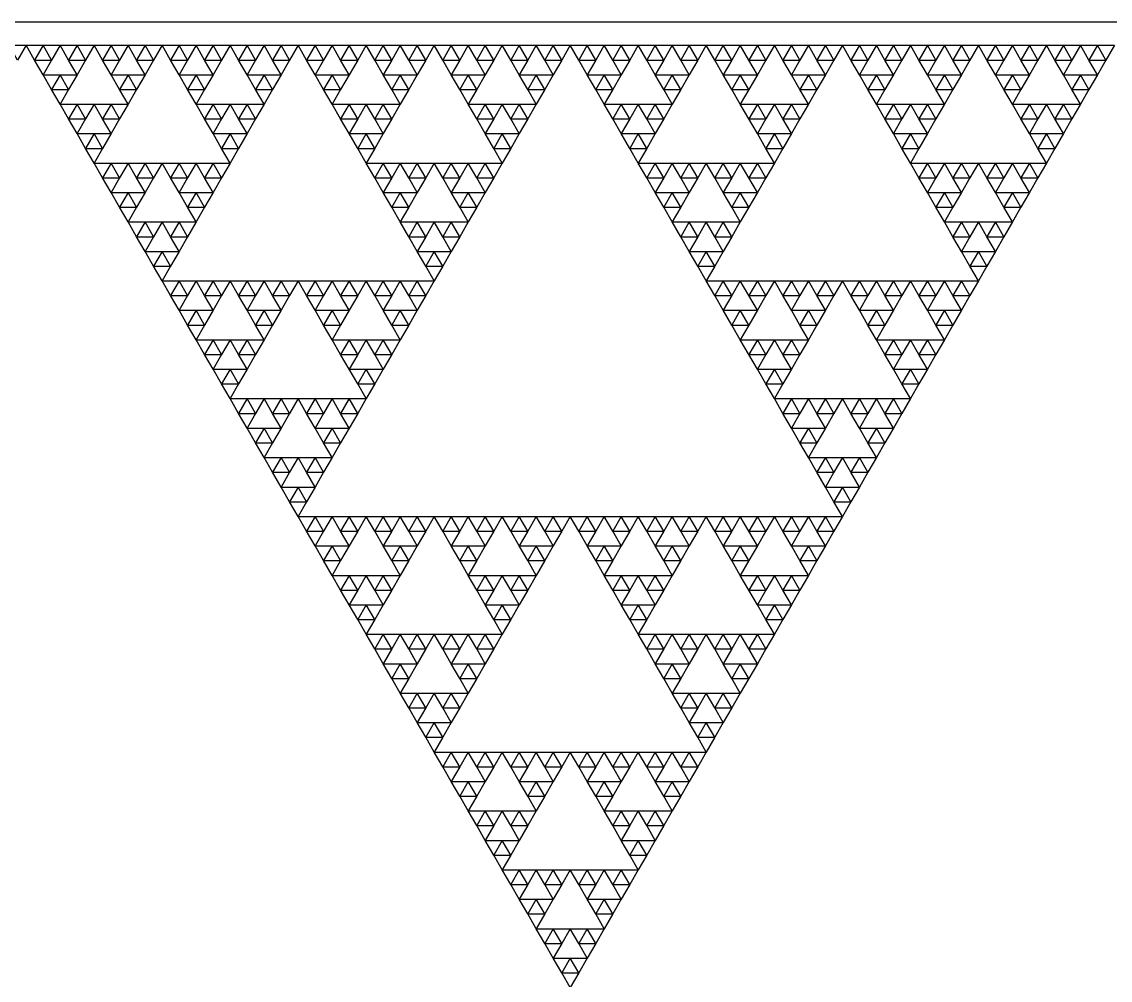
# Model space of a CAD drawing. Extents: x 0 to 1120, y 627 to 1597.
# Drawn here: x 282.1 to 420.8, y 1474.8 to 1597 of the extents above; entities that cross this region are included whole.
import ezdxf

# ---------------------------------------------------------------- set-up
doc = ezdxf.new("R2010")
doc.units = 0
doc.layers.get('0').update_dxf_attribs({"linetype": 'CONTINUOUS'})

msp = doc.modelspace()

# ---------------------------------------------------------------- linework, layer by layer
at = {"color": 1}
msp.add_lwpolyline([(0, 1597), (1120, 1597), (560, 627.052)], close=True, dxfattribs=at)
at = {"color": 3}
for points in [[(280.431, 1594), (282.598, 1594), (281.514, 1592.123)], [(282.598, 1594), (284.765, 1594), (283.682, 1592.123)], [(284.765, 1594), (286.932, 1594), (285.849, 1592.123)], [(286.932, 1594), (289.1, 1594), (288.016, 1592.123)], [(289.1, 1594), (291.267, 1594), (290.183, 1592.123)], [(291.267, 1594), (293.434, 1594), (292.35, 1592.123)], [(293.434, 1594), (295.601, 1594), (294.518, 1592.123)], [(295.601, 1594), (297.768, 1594), (296.685, 1592.123)], [(297.768, 1594), (299.936, 1594), (298.852, 1592.123)], [(299.936, 1594), (302.103, 1594), (301.019, 1592.123)], [(302.103, 1594), (304.27, 1594), (303.187, 1592.123)], [(304.27, 1594), (306.437, 1594), (305.354, 1592.123)], [(306.437, 1594), (308.605, 1594), (307.521, 1592.123)], [(308.605, 1594), (310.772, 1594), (309.688, 1592.123)], [(310.772, 1594), (312.939, 1594), (311.855, 1592.123)], [(312.939, 1594), (315.106, 1594), (314.023, 1592.123)], [(315.106, 1594), (317.273, 1594), (316.19, 1592.123)], [(317.273, 1594), (319.441, 1594), (318.357, 1592.123)], [(319.441, 1594), (321.608, 1594), (320.524, 1592.123)], [(321.608, 1594), (323.775, 1594), (322.691, 1592.123)], [(323.775, 1594), (325.942, 1594), (324.859, 1592.123)], [(325.942, 1594), (328.109, 1594), (327.026, 1592.123)], [(328.109, 1594), (330.277, 1594), (329.193, 1592.123)], [(330.277, 1594), (332.444, 1594), (331.36, 1592.123)], [(332.444, 1594), (334.611, 1594), (333.527, 1592.123)], [(334.611, 1594), (336.778, 1594), (335.695, 1592.123)], [(336.778, 1594), (338.945, 1594), (337.862, 1592.123)], [(338.945, 1594), (341.113, 1594), (340.029, 1592.123)], [(341.113, 1594), (343.28, 1594), (342.196, 1592.123)], [(343.28, 1594), (345.447, 1594), (344.363, 1592.123)], [(345.447, 1594), (347.614, 1594), (346.531, 1592.123)], [(347.614, 1594), (349.781, 1594), (348.698, 1592.123)], [(349.781, 1594), (351.949, 1594), (350.865, 1592.123)], [(351.949, 1594), (354.116, 1594), (353.032, 1592.123)], [(354.116, 1594), (356.283, 1594), (355.199, 1592.123)], [(356.283, 1594), (358.45, 1594), (357.367, 1592.123)], [(358.45, 1594), (360.617, 1594), (359.534, 1592.123)], [(360.617, 1594), (362.785, 1594), (361.701, 1592.123)], [(362.785, 1594), (364.952, 1594), (363.868, 1592.123)], [(364.952, 1594), (367.119, 1594), (366.035, 1592.123)], [(367.119, 1594), (369.286, 1594), (368.203, 1592.123)], [(369.286, 1594), (371.453, 1594), (370.37, 1592.123)], [(371.453, 1594), (373.621, 1594), (372.537, 1592.123)], [(373.621, 1594), (375.788, 1594), (374.704, 1592.123)], [(375.788, 1594), (377.955, 1594), (376.871, 1592.123)], [(377.955, 1594), (380.122, 1594), (379.039, 1592.123)], [(380.122, 1594), (382.289, 1594), (381.206, 1592.123)], [(382.289, 1594), (384.457, 1594), (383.373, 1592.123)], [(384.457, 1594), (386.624, 1594), (385.54, 1592.123)], [(386.624, 1594), (388.791, 1594), (387.707, 1592.123)], [(388.791, 1594), (390.958, 1594), (389.875, 1592.123)], [(390.958, 1594), (393.125, 1594), (392.042, 1592.123)], [(393.125, 1594), (395.293, 1594), (394.209, 1592.123)], [(395.293, 1594), (397.46, 1594), (396.376, 1592.123)], [(397.46, 1594), (399.627, 1594), (398.543, 1592.123)], [(399.627, 1594), (401.794, 1594), (400.711, 1592.123)], [(401.794, 1594), (403.961, 1594), (402.878, 1592.123)], [(403.961, 1594), (406.129, 1594), (405.045, 1592.123)], [(406.129, 1594), (408.296, 1594), (407.212, 1592.123)], [(408.296, 1594), (410.463, 1594), (409.379, 1592.123)], [(410.463, 1594), (412.63, 1594), (411.547, 1592.123)], [(412.63, 1594), (414.797, 1594), (413.714, 1592.123)], [(414.797, 1594), (416.965, 1594), (415.881, 1592.123)], [(416.965, 1594), (419.132, 1594), (418.048, 1592.123)], [(419.132, 1594), (421.299, 1594), (420.215, 1592.123)], [(283.682, 1592.123), (285.849, 1592.123), (284.765, 1590.246)], [(288.016, 1592.123), (290.183, 1592.123), (289.1, 1590.246)], [(292.35, 1592.123), (294.518, 1592.123), (293.434, 1590.246)], [(296.685, 1592.123), (298.852, 1592.123), (297.768, 1590.246)], [(301.019, 1592.123), (303.187, 1592.123), (302.103, 1590.246)], [(305.354, 1592.123), (307.521, 1592.123), (306.437, 1590.246)], [(309.688, 1592.123), (311.855, 1592.123), (310.772, 1590.246)], [(314.023, 1592.123), (316.19, 1592.123), (315.106, 1590.246)], [(318.357, 1592.123), (320.524, 1592.123), (319.441, 1590.246)], [(322.691, 1592.123), (324.859, 1592.123), (323.775, 1590.246)], [(327.026, 1592.123), (329.193, 1592.123), (328.109, 1590.246)], [(331.36, 1592.123), (333.527, 1592.123), (332.444, 1590.246)], [(335.695, 1592.123), (337.862, 1592.123), (336.778, 1590.246)], [(340.029, 1592.123), (342.196, 1592.123), (341.113, 1590.246)], [(344.363, 1592.123), (346.531, 1592.123), (345.447, 1590.246)], [(348.698, 1592.123), (350.865, 1592.123), (349.781, 1590.246)], [(353.032, 1592.123), (355.199, 1592.123), (354.116, 1590.246)], [(357.367, 1592.123), (359.534, 1592.123), (358.45, 1590.246)], [(361.701, 1592.123), (363.868, 1592.123), (362.785, 1590.246)], [(366.035, 1592.123), (368.203, 1592.123), (367.119, 1590.246)], [(370.37, 1592.123), (372.537, 1592.123), (371.453, 1590.246)], [(374.704, 1592.123), (376.871, 1592.123), (375.788, 1590.246)], [(379.039, 1592.123), (381.206, 1592.123), (380.122, 1590.246)], [(383.373, 1592.123), (385.54, 1592.123), (384.457, 1590.246)], [(387.707, 1592.123), (389.875, 1592.123), (388.791, 1590.246)], [(392.042, 1592.123), (394.209, 1592.123), (393.125, 1590.246)], [(396.376, 1592.123), (398.543, 1592.123), (397.46, 1590.246)], [(400.711, 1592.123), (402.878, 1592.123), (401.794, 1590.246)], [(405.045, 1592.123), (407.212, 1592.123), (406.129, 1590.246)], [(409.379, 1592.123), (411.547, 1592.123), (410.463, 1590.246)], [(413.714, 1592.123), (415.881, 1592.123), (414.797, 1590.246)], [(418.048, 1592.123), (420.215, 1592.123), (419.132, 1590.246)], [(284.765, 1590.246), (286.932, 1590.246), (285.849, 1588.369)], [(286.932, 1590.246), (289.1, 1590.246), (288.016, 1588.369)], [(293.434, 1590.246), (295.601, 1590.246), (294.518, 1588.369)], [(295.601, 1590.246), (297.768, 1590.246), (296.685, 1588.369)], [(302.103, 1590.246), (304.27, 1590.246), (303.187, 1588.369)], [(304.27, 1590.246), (306.437, 1590.246), (305.354, 1588.369)], [(310.772, 1590.246), (312.939, 1590.246), (311.855, 1588.369)], [(312.939, 1590.246), (315.106, 1590.246), (314.023, 1588.369)], [(319.441, 1590.246), (321.608, 1590.246), (320.524, 1588.369)], [(321.608, 1590.246), (323.775, 1590.246), (322.691, 1588.369)], [(328.109, 1590.246), (330.277, 1590.246), (329.193, 1588.369)], [(330.277, 1590.246), (332.444, 1590.246), (331.36, 1588.369)], [(336.778, 1590.246), (338.945, 1590.246), (337.862, 1588.369)], [(338.945, 1590.246), (341.113, 1590.246), (340.029, 1588.369)], [(345.447, 1590.246), (347.614, 1590.246), (346.531, 1588.369)], [(347.614, 1590.246), (349.781, 1590.246), (348.698, 1588.369)], [(354.116, 1590.246), (356.283, 1590.246), (355.199, 1588.369)], [(356.283, 1590.246), (358.45, 1590.246), (357.367, 1588.369)], [(362.785, 1590.246), (364.952, 1590.246), (363.868, 1588.369)], [(364.952, 1590.246), (367.119, 1590.246), (366.035, 1588.369)], [(371.453, 1590.246), (373.621, 1590.246), (372.537, 1588.369)], [(373.621, 1590.246), (375.788, 1590.246), (374.704, 1588.369)], [(380.122, 1590.246), (382.289, 1590.246), (381.206, 1588.369)], [(382.289, 1590.246), (384.457, 1590.246), (383.373, 1588.369)], [(388.791, 1590.246), (390.958, 1590.246), (389.875, 1588.369)], [(390.958, 1590.246), (393.125, 1590.246), (392.042, 1588.369)], [(397.46, 1590.246), (399.627, 1590.246), (398.543, 1588.369)], [(399.627, 1590.246), (401.794, 1590.246), (400.711, 1588.369)], [(406.129, 1590.246), (408.296, 1590.246), (407.212, 1588.369)], [(408.296, 1590.246), (410.463, 1590.246), (409.379, 1588.369)], [(414.797, 1590.246), (416.965, 1590.246), (415.881, 1588.369)], [(416.965, 1590.246), (419.132, 1590.246), (418.048, 1588.369)], [(285.849, 1588.369), (288.016, 1588.369), (286.932, 1586.493)], [(294.518, 1588.369), (296.685, 1588.369), (295.601, 1586.493)], [(303.187, 1588.369), (305.354, 1588.369), (304.27, 1586.493)], [(311.855, 1588.369), (314.023, 1588.369), (312.939, 1586.493)], [(320.524, 1588.369), (322.691, 1588.369), (321.608, 1586.493)], [(329.193, 1588.369), (331.36, 1588.369), (330.277, 1586.493)], [(337.862, 1588.369), (340.029, 1588.369), (338.945, 1586.493)], [(346.531, 1588.369), (348.698, 1588.369), (347.614, 1586.493)], [(355.199, 1588.369), (357.367, 1588.369), (356.283, 1586.493)], [(363.868, 1588.369), (366.035, 1588.369), (364.952, 1586.493)], [(372.537, 1588.369), (374.704, 1588.369), (373.621, 1586.493)], [(381.206, 1588.369), (383.373, 1588.369), (382.289, 1586.493)], [(389.875, 1588.369), (392.042, 1588.369), (390.958, 1586.493)], [(398.543, 1588.369), (400.711, 1588.369), (399.627, 1586.493)], [(407.212, 1588.369), (409.379, 1588.369), (408.296, 1586.493)], [(415.881, 1588.369), (418.048, 1588.369), (416.965, 1586.493)], [(286.932, 1586.493), (289.1, 1586.493), (288.016, 1584.616)], [(289.1, 1586.493), (291.267, 1586.493), (290.183, 1584.616)], [(291.267, 1586.493), (293.434, 1586.493), (292.35, 1584.616)], [(293.434, 1586.493), (295.601, 1586.493), (294.518, 1584.616)], [(304.27, 1586.493), (306.437, 1586.493), (305.354, 1584.616)], [(306.437, 1586.493), (308.605, 1586.493), (307.521, 1584.616)], [(308.605, 1586.493), (310.772, 1586.493), (309.688, 1584.616)], [(310.772, 1586.493), (312.939, 1586.493), (311.855, 1584.616)], [(321.608, 1586.493), (323.775, 1586.493), (322.691, 1584.616)], [(323.775, 1586.493), (325.942, 1586.493), (324.859, 1584.616)], [(325.942, 1586.493), (328.109, 1586.493), (327.026, 1584.616)], [(328.109, 1586.493), (330.277, 1586.493), (329.193, 1584.616)], [(338.945, 1586.493), (341.113, 1586.493), (340.029, 1584.616)], [(341.113, 1586.493), (343.28, 1586.493), (342.196, 1584.616)], [(343.28, 1586.493), (345.447, 1586.493), (344.363, 1584.616)], [(345.447, 1586.493), (347.614, 1586.493), (346.531, 1584.616)], [(356.283, 1586.493), (358.45, 1586.493), (357.367, 1584.616)], [(358.45, 1586.493), (360.617, 1586.493), (359.534, 1584.616)], [(360.617, 1586.493), (362.785, 1586.493), (361.701, 1584.616)], [(362.785, 1586.493), (364.952, 1586.493), (363.868, 1584.616)], [(373.621, 1586.493), (375.788, 1586.493), (374.704, 1584.616)], [(375.788, 1586.493), (377.955, 1586.493), (376.871, 1584.616)], [(377.955, 1586.493), (380.122, 1586.493), (379.039, 1584.616)], [(380.122, 1586.493), (382.289, 1586.493), (381.206, 1584.616)], [(390.958, 1586.493), (393.125, 1586.493), (392.042, 1584.616)], [(393.125, 1586.493), (395.293, 1586.493), (394.209, 1584.616)], [(395.293, 1586.493), (397.46, 1586.493), (396.376, 1584.616)], [(397.46, 1586.493), (399.627, 1586.493), (398.543, 1584.616)], [(408.296, 1586.493), (410.463, 1586.493), (409.379, 1584.616)], [(410.463, 1586.493), (412.63, 1586.493), (411.547, 1584.616)], [(412.63, 1586.493), (414.797, 1586.493), (413.714, 1584.616)], [(414.797, 1586.493), (416.965, 1586.493), (415.881, 1584.616)], [(288.016, 1584.616), (290.183, 1584.616), (289.1, 1582.739)], [(292.35, 1584.616), (294.518, 1584.616), (293.434, 1582.739)], [(305.354, 1584.616), (307.521, 1584.616), (306.437, 1582.739)], [(309.688, 1584.616), (311.855, 1584.616), (310.772, 1582.739)], [(322.691, 1584.616), (324.859, 1584.616), (323.775, 1582.739)], [(327.026, 1584.616), (329.193, 1584.616), (328.109, 1582.739)], [(340.029, 1584.616), (342.196, 1584.616), (341.113, 1582.739)], [(344.363, 1584.616), (346.531, 1584.616), (345.447, 1582.739)], [(357.367, 1584.616), (359.534, 1584.616), (358.45, 1582.739)], [(361.701, 1584.616), (363.868, 1584.616), (362.785, 1582.739)], [(374.704, 1584.616), (376.871, 1584.616), (375.788, 1582.739)], [(379.039, 1584.616), (381.206, 1584.616), (380.122, 1582.739)], [(392.042, 1584.616), (394.209, 1584.616), (393.125, 1582.739)], [(396.376, 1584.616), (398.543, 1584.616), (397.46, 1582.739)], [(409.379, 1584.616), (411.547, 1584.616), (410.463, 1582.739)], [(413.714, 1584.616), (415.881, 1584.616), (414.797, 1582.739)], [(289.1, 1582.739), (291.267, 1582.739), (290.183, 1580.862)], [(291.267, 1582.739), (293.434, 1582.739), (292.35, 1580.862)], [(306.437, 1582.739), (308.605, 1582.739), (307.521, 1580.862)], [(308.605, 1582.739), (310.772, 1582.739), (309.688, 1580.862)], [(323.775, 1582.739), (325.942, 1582.739), (324.859, 1580.862)], [(325.942, 1582.739), (328.109, 1582.739), (327.026, 1580.862)], [(341.113, 1582.739), (343.28, 1582.739), (342.196, 1580.862)], [(343.28, 1582.739), (345.447, 1582.739), (344.363, 1580.862)], [(358.45, 1582.739), (360.617, 1582.739), (359.534, 1580.862)], [(360.617, 1582.739), (362.785, 1582.739), (361.701, 1580.862)], [(375.788, 1582.739), (377.955, 1582.739), (376.871, 1580.862)], [(377.955, 1582.739), (380.122, 1582.739), (379.039, 1580.862)], [(393.125, 1582.739), (395.293, 1582.739), (394.209, 1580.862)], [(395.293, 1582.739), (397.46, 1582.739), (396.376, 1580.862)], [(410.463, 1582.739), (412.63, 1582.739), (411.547, 1580.862)], [(412.63, 1582.739), (414.797, 1582.739), (413.714, 1580.862)], [(290.183, 1580.862), (292.35, 1580.862), (291.267, 1578.985)], [(307.521, 1580.862), (309.688, 1580.862), (308.605, 1578.985)], [(324.859, 1580.862), (327.026, 1580.862), (325.942, 1578.985)], [(342.196, 1580.862), (344.363, 1580.862), (343.28, 1578.985)], [(359.534, 1580.862), (361.701, 1580.862), (360.617, 1578.985)], [(376.871, 1580.862), (379.039, 1580.862), (377.955, 1578.985)], [(394.209, 1580.862), (396.376, 1580.862), (395.293, 1578.985)], [(411.547, 1580.862), (413.714, 1580.862), (412.63, 1578.985)], [(291.267, 1578.985), (293.434, 1578.985), (292.35, 1577.108)], [(293.434, 1578.985), (295.601, 1578.985), (294.518, 1577.108)], [(295.601, 1578.985), (297.768, 1578.985), (296.685, 1577.108)], [(297.768, 1578.985), (299.936, 1578.985), (298.852, 1577.108)], [(299.936, 1578.985), (302.103, 1578.985), (301.019, 1577.108)], [(302.103, 1578.985), (304.27, 1578.985), (303.187, 1577.108)], [(304.27, 1578.985), (306.437, 1578.985), (305.354, 1577.108)], [(306.437, 1578.985), (308.605, 1578.985), (307.521, 1577.108)], [(325.942, 1578.985), (328.109, 1578.985), (327.026, 1577.108)], [(328.109, 1578.985), (330.277, 1578.985), (329.193, 1577.108)], [(330.277, 1578.985), (332.444, 1578.985), (331.36, 1577.108)], [(332.444, 1578.985), (334.611, 1578.985), (333.527, 1577.108)], [(334.611, 1578.985), (336.778, 1578.985), (335.695, 1577.108)], [(336.778, 1578.985), (338.945, 1578.985), (337.862, 1577.108)], [(338.945, 1578.985), (341.113, 1578.985), (340.029, 1577.108)], [(341.113, 1578.985), (343.28, 1578.985), (342.196, 1577.108)], [(360.617, 1578.985), (362.785, 1578.985), (361.701, 1577.108)], [(362.785, 1578.985), (364.952, 1578.985), (363.868, 1577.108)], [(364.952, 1578.985), (367.119, 1578.985), (366.035, 1577.108)], [(367.119, 1578.985), (369.286, 1578.985), (368.203, 1577.108)], [(369.286, 1578.985), (371.453, 1578.985), (370.37, 1577.108)], [(371.453, 1578.985), (373.621, 1578.985), (372.537, 1577.108)], [(373.621, 1578.985), (375.788, 1578.985), (374.704, 1577.108)], [(375.788, 1578.985), (377.955, 1578.985), (376.871, 1577.108)], [(395.293, 1578.985), (397.46, 1578.985), (396.376, 1577.108)], [(397.46, 1578.985), (399.627, 1578.985), (398.543, 1577.108)], [(399.627, 1578.985), (401.794, 1578.985), (400.711, 1577.108)], [(401.794, 1578.985), (403.961, 1578.985), (402.878, 1577.108)], [(403.961, 1578.985), (406.129, 1578.985), (405.045, 1577.108)], [(406.129, 1578.985), (408.296, 1578.985), (407.212, 1577.108)], [(408.296, 1578.985), (410.463, 1578.985), (409.379, 1577.108)], [(410.463, 1578.985), (412.63, 1578.985), (411.547, 1577.108)], [(292.35, 1577.108), (294.518, 1577.108), (293.434, 1575.231)], [(296.685, 1577.108), (298.852, 1577.108), (297.768, 1575.231)], [(301.019, 1577.108), (303.187, 1577.108), (302.103, 1575.231)], [(305.354, 1577.108), (307.521, 1577.108), (306.437, 1575.231)], [(327.026, 1577.108), (329.193, 1577.108), (328.109, 1575.231)], [(331.36, 1577.108), (333.527, 1577.108), (332.444, 1575.231)], [(335.695, 1577.108), (337.862, 1577.108), (336.778, 1575.231)], [(340.029, 1577.108), (342.196, 1577.108), (341.113, 1575.231)], [(361.701, 1577.108), (363.868, 1577.108), (362.785, 1575.231)], [(366.035, 1577.108), (368.203, 1577.108), (367.119, 1575.231)], [(370.37, 1577.108), (372.537, 1577.108), (371.453, 1575.231)], [(374.704, 1577.108), (376.871, 1577.108), (375.788, 1575.231)], [(396.376, 1577.108), (398.543, 1577.108), (397.46, 1575.231)], [(400.711, 1577.108), (402.878, 1577.108), (401.794, 1575.231)], [(405.045, 1577.108), (407.212, 1577.108), (406.129, 1575.231)], [(409.379, 1577.108), (411.547, 1577.108), (410.463, 1575.231)], [(293.434, 1575.231), (295.601, 1575.231), (294.518, 1573.355)], [(295.601, 1575.231), (297.768, 1575.231), (296.685, 1573.355)], [(302.103, 1575.231), (304.27, 1575.231), (303.187, 1573.355)], [(304.27, 1575.231), (306.437, 1575.231), (305.354, 1573.355)], [(328.109, 1575.231), (330.277, 1575.231), (329.193, 1573.355)], [(330.277, 1575.231), (332.444, 1575.231), (331.36, 1573.355)], [(336.778, 1575.231), (338.945, 1575.231), (337.862, 1573.355)], [(338.945, 1575.231), (341.113, 1575.231), (340.029, 1573.355)], [(362.785, 1575.231), (364.952, 1575.231), (363.868, 1573.355)], [(364.952, 1575.231), (367.119, 1575.231), (366.035, 1573.355)], [(371.453, 1575.231), (373.621, 1575.231), (372.537, 1573.355)], [(373.621, 1575.231), (375.788, 1575.231), (374.704, 1573.355)], [(397.46, 1575.231), (399.627, 1575.231), (398.543, 1573.355)], [(399.627, 1575.231), (401.794, 1575.231), (400.711, 1573.355)], [(406.129, 1575.231), (408.296, 1575.231), (407.212, 1573.355)], [(408.296, 1575.231), (410.463, 1575.231), (409.379, 1573.355)], [(294.518, 1573.355), (296.685, 1573.355), (295.601, 1571.478)], [(303.187, 1573.355), (305.354, 1573.355), (304.27, 1571.478)], [(329.193, 1573.355), (331.36, 1573.355), (330.277, 1571.478)], [(337.862, 1573.355), (340.029, 1573.355), (338.945, 1571.478)], [(363.868, 1573.355), (366.035, 1573.355), (364.952, 1571.478)], [(372.537, 1573.355), (374.704, 1573.355), (373.621, 1571.478)], [(398.543, 1573.355), (400.711, 1573.355), (399.627, 1571.478)], [(407.212, 1573.355), (409.379, 1573.355), (408.296, 1571.478)], [(295.601, 1571.478), (297.768, 1571.478), (296.685, 1569.601)], [(297.768, 1571.478), (299.936, 1571.478), (298.852, 1569.601)], [(299.936, 1571.478), (302.103, 1571.478), (301.019, 1569.601)], [(302.103, 1571.478), (304.27, 1571.478), (303.187, 1569.601)], [(330.277, 1571.478), (332.444, 1571.478), (331.36, 1569.601)], [(332.444, 1571.478), (334.611, 1571.478), (333.527, 1569.601)], [(334.611, 1571.478), (336.778, 1571.478), (335.695, 1569.601)], [(336.778, 1571.478), (338.945, 1571.478), (337.862, 1569.601)], [(364.952, 1571.478), (367.119, 1571.478), (366.035, 1569.601)], [(367.119, 1571.478), (369.286, 1571.478), (368.203, 1569.601)], [(369.286, 1571.478), (371.453, 1571.478), (370.37, 1569.601)], [(371.453, 1571.478), (373.621, 1571.478), (372.537, 1569.601)], [(399.627, 1571.478), (401.794, 1571.478), (400.711, 1569.601)], [(401.794, 1571.478), (403.961, 1571.478), (402.878, 1569.601)], [(403.961, 1571.478), (406.129, 1571.478), (405.045, 1569.601)], [(406.129, 1571.478), (408.296, 1571.478), (407.212, 1569.601)], [(296.685, 1569.601), (298.852, 1569.601), (297.768, 1567.724)], [(301.019, 1569.601), (303.187, 1569.601), (302.103, 1567.724)], [(331.36, 1569.601), (333.527, 1569.601), (332.444, 1567.724)], [(335.695, 1569.601), (337.862, 1569.601), (336.778, 1567.724)], [(366.035, 1569.601), (368.203, 1569.601), (367.119, 1567.724)], [(370.37, 1569.601), (372.537, 1569.601), (371.453, 1567.724)], [(400.711, 1569.601), (402.878, 1569.601), (401.794, 1567.724)], [(405.045, 1569.601), (407.212, 1569.601), (406.129, 1567.724)], [(297.768, 1567.724), (299.936, 1567.724), (298.852, 1565.847)], [(299.936, 1567.724), (302.103, 1567.724), (301.019, 1565.847)], [(332.444, 1567.724), (334.611, 1567.724), (333.527, 1565.847)], [(334.611, 1567.724), (336.778, 1567.724), (335.695, 1565.847)], [(367.119, 1567.724), (369.286, 1567.724), (368.203, 1565.847)], [(369.286, 1567.724), (371.453, 1567.724), (370.37, 1565.847)], [(401.794, 1567.724), (403.961, 1567.724), (402.878, 1565.847)], [(403.961, 1567.724), (406.129, 1567.724), (405.045, 1565.847)], [(298.852, 1565.847), (301.019, 1565.847), (299.936, 1563.97)], [(333.527, 1565.847), (335.695, 1565.847), (334.611, 1563.97)], [(368.203, 1565.847), (370.37, 1565.847), (369.286, 1563.97)], [(402.878, 1565.847), (405.045, 1565.847), (403.961, 1563.97)], [(299.936, 1563.97), (302.103, 1563.97), (301.019, 1562.094)], [(302.103, 1563.97), (304.27, 1563.97), (303.187, 1562.094)], [(304.27, 1563.97), (306.437, 1563.97), (305.354, 1562.094)], [(306.437, 1563.97), (308.605, 1563.97), (307.521, 1562.094)], [(308.605, 1563.97), (310.772, 1563.97), (309.688, 1562.094)], [(310.772, 1563.97), (312.939, 1563.97), (311.855, 1562.094)], [(312.939, 1563.97), (315.106, 1563.97), (314.023, 1562.094)], [(315.106, 1563.97), (317.273, 1563.97), (316.19, 1562.094)], [(317.273, 1563.97), (319.441, 1563.97), (318.357, 1562.094)], [(319.441, 1563.97), (321.608, 1563.97), (320.524, 1562.094)], [(321.608, 1563.97), (323.775, 1563.97), (322.691, 1562.094)], [(323.775, 1563.97), (325.942, 1563.97), (324.859, 1562.094)], [(325.942, 1563.97), (328.109, 1563.97), (327.026, 1562.094)], [(328.109, 1563.97), (330.277, 1563.97), (329.193, 1562.094)], [(330.277, 1563.97), (332.444, 1563.97), (331.36, 1562.094)], [(332.444, 1563.97), (334.611, 1563.97), (333.527, 1562.094)], [(369.286, 1563.97), (371.453, 1563.97), (370.37, 1562.094)], [(371.453, 1563.97), (373.621, 1563.97), (372.537, 1562.094)], [(373.621, 1563.97), (375.788, 1563.97), (374.704, 1562.094)], [(375.788, 1563.97), (377.955, 1563.97), (376.871, 1562.094)], [(377.955, 1563.97), (380.122, 1563.97), (379.039, 1562.094)], [(380.122, 1563.97), (382.289, 1563.97), (381.206, 1562.094)], [(382.289, 1563.97), (384.457, 1563.97), (383.373, 1562.094)], [(384.457, 1563.97), (386.624, 1563.97), (385.54, 1562.094)], [(386.624, 1563.97), (388.791, 1563.97), (387.707, 1562.094)], [(388.791, 1563.97), (390.958, 1563.97), (389.875, 1562.094)], [(390.958, 1563.97), (393.125, 1563.97), (392.042, 1562.094)], [(393.125, 1563.97), (395.293, 1563.97), (394.209, 1562.094)], [(395.293, 1563.97), (397.46, 1563.97), (396.376, 1562.094)], [(397.46, 1563.97), (399.627, 1563.97), (398.543, 1562.094)], [(399.627, 1563.97), (401.794, 1563.97), (400.711, 1562.094)], [(401.794, 1563.97), (403.961, 1563.97), (402.878, 1562.094)], [(301.019, 1562.094), (303.187, 1562.094), (302.103, 1560.217)], [(305.354, 1562.094), (307.521, 1562.094), (306.437, 1560.217)], [(309.688, 1562.094), (311.855, 1562.094), (310.772, 1560.217)], [(314.023, 1562.094), (316.19, 1562.094), (315.106, 1560.217)], [(318.357, 1562.094), (320.524, 1562.094), (319.441, 1560.217)], [(322.691, 1562.094), (324.859, 1562.094), (323.775, 1560.217)], [(327.026, 1562.094), (329.193, 1562.094), (328.109, 1560.217)], [(331.36, 1562.094), (333.527, 1562.094), (332.444, 1560.217)], [(370.37, 1562.094), (372.537, 1562.094), (371.453, 1560.217)], [(374.704, 1562.094), (376.871, 1562.094), (375.788, 1560.217)], [(379.039, 1562.094), (381.206, 1562.094), (380.122, 1560.217)], [(383.373, 1562.094), (385.54, 1562.094), (384.457, 1560.217)], [(387.707, 1562.094), (389.875, 1562.094), (388.791, 1560.217)], [(392.042, 1562.094), (394.209, 1562.094), (393.125, 1560.217)], [(396.376, 1562.094), (398.543, 1562.094), (397.46, 1560.217)], [(400.711, 1562.094), (402.878, 1562.094), (401.794, 1560.217)], [(302.103, 1560.217), (304.27, 1560.217), (303.187, 1558.34)], [(304.27, 1560.217), (306.437, 1560.217), (305.354, 1558.34)], [(310.772, 1560.217), (312.939, 1560.217), (311.855, 1558.34)], [(312.939, 1560.217), (315.106, 1560.217), (314.023, 1558.34)], [(319.441, 1560.217), (321.608, 1560.217), (320.524, 1558.34)], [(321.608, 1560.217), (323.775, 1560.217), (322.691, 1558.34)], [(328.109, 1560.217), (330.277, 1560.217), (329.193, 1558.34)], [(330.277, 1560.217), (332.444, 1560.217), (331.36, 1558.34)], [(371.453, 1560.217), (373.621, 1560.217), (372.537, 1558.34)], [(373.621, 1560.217), (375.788, 1560.217), (374.704, 1558.34)], [(380.122, 1560.217), (382.289, 1560.217), (381.206, 1558.34)], [(382.289, 1560.217), (384.457, 1560.217), (383.373, 1558.34)], [(388.791, 1560.217), (390.958, 1560.217), (389.875, 1558.34)], [(390.958, 1560.217), (393.125, 1560.217), (392.042, 1558.34)], [(397.46, 1560.217), (399.627, 1560.217), (398.543, 1558.34)], [(399.627, 1560.217), (401.794, 1560.217), (400.711, 1558.34)], [(303.187, 1558.34), (305.354, 1558.34), (304.27, 1556.463)], [(311.855, 1558.34), (314.023, 1558.34), (312.939, 1556.463)], [(320.524, 1558.34), (322.691, 1558.34), (321.608, 1556.463)], [(329.193, 1558.34), (331.36, 1558.34), (330.277, 1556.463)], [(372.537, 1558.34), (374.704, 1558.34), (373.621, 1556.463)], [(381.206, 1558.34), (383.373, 1558.34), (382.289, 1556.463)], [(389.875, 1558.34), (392.042, 1558.34), (390.958, 1556.463)], [(398.543, 1558.34), (400.711, 1558.34), (399.627, 1556.463)], [(304.27, 1556.463), (306.437, 1556.463), (305.354, 1554.586)], [(306.437, 1556.463), (308.605, 1556.463), (307.521, 1554.586)], [(308.605, 1556.463), (310.772, 1556.463), (309.688, 1554.586)], [(310.772, 1556.463), (312.939, 1556.463), (311.855, 1554.586)], [(321.608, 1556.463), (323.775, 1556.463), (322.691, 1554.586)], [(323.775, 1556.463), (325.942, 1556.463), (324.859, 1554.586)], [(325.942, 1556.463), (328.109, 1556.463), (327.026, 1554.586)], [(328.109, 1556.463), (330.277, 1556.463), (329.193, 1554.586)], [(373.621, 1556.463), (375.788, 1556.463), (374.704, 1554.586)], [(375.788, 1556.463), (377.955, 1556.463), (376.871, 1554.586)], [(377.955, 1556.463), (380.122, 1556.463), (379.039, 1554.586)], [(380.122, 1556.463), (382.289, 1556.463), (381.206, 1554.586)], [(390.958, 1556.463), (393.125, 1556.463), (392.042, 1554.586)], [(393.125, 1556.463), (395.293, 1556.463), (394.209, 1554.586)], [(395.293, 1556.463), (397.46, 1556.463), (396.376, 1554.586)], [(397.46, 1556.463), (399.627, 1556.463), (398.543, 1554.586)], [(305.354, 1554.586), (307.521, 1554.586), (306.437, 1552.709)], [(309.688, 1554.586), (311.855, 1554.586), (310.772, 1552.709)], [(322.691, 1554.586), (324.859, 1554.586), (323.775, 1552.709)], [(327.026, 1554.586), (329.193, 1554.586), (328.109, 1552.709)], [(374.704, 1554.586), (376.871, 1554.586), (375.788, 1552.709)], [(379.039, 1554.586), (381.206, 1554.586), (380.122, 1552.709)], [(392.042, 1554.586), (394.209, 1554.586), (393.125, 1552.709)], [(396.376, 1554.586), (398.543, 1554.586), (397.46, 1552.709)], [(306.437, 1552.709), (308.605, 1552.709), (307.521, 1550.832)], [(308.605, 1552.709), (310.772, 1552.709), (309.688, 1550.832)], [(323.775, 1552.709), (325.942, 1552.709), (324.859, 1550.832)], [(325.942, 1552.709), (328.109, 1552.709), (327.026, 1550.832)], [(375.788, 1552.709), (377.955, 1552.709), (376.871, 1550.832)], [(377.955, 1552.709), (380.122, 1552.709), (379.039, 1550.832)], [(393.125, 1552.709), (395.293, 1552.709), (394.209, 1550.832)], [(395.293, 1552.709), (397.46, 1552.709), (396.376, 1550.832)], [(307.521, 1550.832), (309.688, 1550.832), (308.605, 1548.956)], [(324.859, 1550.832), (327.026, 1550.832), (325.942, 1548.956)], [(376.871, 1550.832), (379.039, 1550.832), (377.955, 1548.956)], [(394.209, 1550.832), (396.376, 1550.832), (395.293, 1548.956)], [(308.605, 1548.956), (310.772, 1548.956), (309.688, 1547.079)], [(310.772, 1548.956), (312.939, 1548.956), (311.855, 1547.079)], [(312.939, 1548.956), (315.106, 1548.956), (314.023, 1547.079)], [(315.106, 1548.956), (317.273, 1548.956), (316.19, 1547.079)], [(317.273, 1548.956), (319.441, 1548.956), (318.357, 1547.079)], [(319.441, 1548.956), (321.608, 1548.956), (320.524, 1547.079)], [(321.608, 1548.956), (323.775, 1548.956), (322.691, 1547.079)], [(323.775, 1548.956), (325.942, 1548.956), (324.859, 1547.079)], [(377.955, 1548.956), (380.122, 1548.956), (379.039, 1547.079)], [(380.122, 1548.956), (382.289, 1548.956), (381.206, 1547.079)], [(382.289, 1548.956), (384.457, 1548.956), (383.373, 1547.079)], [(384.457, 1548.956), (386.624, 1548.956), (385.54, 1547.079)], [(386.624, 1548.956), (388.791, 1548.956), (387.707, 1547.079)], [(388.791, 1548.956), (390.958, 1548.956), (389.875, 1547.079)], [(390.958, 1548.956), (393.125, 1548.956), (392.042, 1547.079)], [(393.125, 1548.956), (395.293, 1548.956), (394.209, 1547.079)], [(309.688, 1547.079), (311.855, 1547.079), (310.772, 1545.202)], [(314.023, 1547.079), (316.19, 1547.079), (315.106, 1545.202)], [(318.357, 1547.079), (320.524, 1547.079), (319.441, 1545.202)], [(322.691, 1547.079), (324.859, 1547.079), (323.775, 1545.202)], [(379.039, 1547.079), (381.206, 1547.079), (380.122, 1545.202)], [(383.373, 1547.079), (385.54, 1547.079), (384.457, 1545.202)], [(387.707, 1547.079), (389.875, 1547.079), (388.791, 1545.202)], [(392.042, 1547.079), (394.209, 1547.079), (393.125, 1545.202)], [(310.772, 1545.202), (312.939, 1545.202), (311.855, 1543.325)], [(312.939, 1545.202), (315.106, 1545.202), (314.023, 1543.325)], [(319.441, 1545.202), (321.608, 1545.202), (320.524, 1543.325)], [(321.608, 1545.202), (323.775, 1545.202), (322.691, 1543.325)], [(380.122, 1545.202), (382.289, 1545.202), (381.206, 1543.325)], [(382.289, 1545.202), (384.457, 1545.202), (383.373, 1543.325)], [(388.791, 1545.202), (390.958, 1545.202), (389.875, 1543.325)], [(390.958, 1545.202), (393.125, 1545.202), (392.042, 1543.325)], [(311.855, 1543.325), (314.023, 1543.325), (312.939, 1541.448)], [(320.524, 1543.325), (322.691, 1543.325), (321.608, 1541.448)], [(381.206, 1543.325), (383.373, 1543.325), (382.289, 1541.448)], [(389.875, 1543.325), (392.042, 1543.325), (390.958, 1541.448)], [(312.939, 1541.448), (315.106, 1541.448), (314.023, 1539.571)], [(315.106, 1541.448), (317.273, 1541.448), (316.19, 1539.571)], [(317.273, 1541.448), (319.441, 1541.448), (318.357, 1539.571)], [(319.441, 1541.448), (321.608, 1541.448), (320.524, 1539.571)], [(382.289, 1541.448), (384.457, 1541.448), (383.373, 1539.571)], [(384.457, 1541.448), (386.624, 1541.448), (385.54, 1539.571)], [(386.624, 1541.448), (388.791, 1541.448), (387.707, 1539.571)], [(388.791, 1541.448), (390.958, 1541.448), (389.875, 1539.571)], [(314.023, 1539.571), (316.19, 1539.571), (315.106, 1537.694)], [(318.357, 1539.571), (320.524, 1539.571), (319.441, 1537.694)], [(383.373, 1539.571), (385.54, 1539.571), (384.457, 1537.694)], [(387.707, 1539.571), (389.875, 1539.571), (388.791, 1537.694)], [(315.106, 1537.694), (317.273, 1537.694), (316.19, 1535.818)], [(317.273, 1537.694), (319.441, 1537.694), (318.357, 1535.818)], [(384.457, 1537.694), (386.624, 1537.694), (385.54, 1535.818)], [(386.624, 1537.694), (388.791, 1537.694), (387.707, 1535.818)], [(316.19, 1535.818), (318.357, 1535.818), (317.273, 1533.941)], [(385.54, 1535.818), (387.707, 1535.818), (386.624, 1533.941)], [(317.273, 1533.941), (319.441, 1533.941), (318.357, 1532.064)], [(319.441, 1533.941), (321.608, 1533.941), (320.524, 1532.064)], [(321.608, 1533.941), (323.775, 1533.941), (322.691, 1532.064)], [(323.775, 1533.941), (325.942, 1533.941), (324.859, 1532.064)], [(325.942, 1533.941), (328.109, 1533.941), (327.026, 1532.064)], [(328.109, 1533.941), (330.277, 1533.941), (329.193, 1532.064)], [(330.277, 1533.941), (332.444, 1533.941), (331.36, 1532.064)], [(332.444, 1533.941), (334.611, 1533.941), (333.527, 1532.064)], [(334.611, 1533.941), (336.778, 1533.941), (335.695, 1532.064)], [(336.778, 1533.941), (338.945, 1533.941), (337.862, 1532.064)], [(338.945, 1533.941), (341.113, 1533.941), (340.029, 1532.064)], [(341.113, 1533.941), (343.28, 1533.941), (342.196, 1532.064)], [(343.28, 1533.941), (345.447, 1533.941), (344.363, 1532.064)], [(345.447, 1533.941), (347.614, 1533.941), (346.531, 1532.064)], [(347.614, 1533.941), (349.781, 1533.941), (348.698, 1532.064)], [(349.781, 1533.941), (351.949, 1533.941), (350.865, 1532.064)], [(351.949, 1533.941), (354.116, 1533.941), (353.032, 1532.064)], [(354.116, 1533.941), (356.283, 1533.941), (355.199, 1532.064)], [(356.283, 1533.941), (358.45, 1533.941), (357.367, 1532.064)], [(358.45, 1533.941), (360.617, 1533.941), (359.534, 1532.064)], [(360.617, 1533.941), (362.785, 1533.941), (361.701, 1532.064)], [(362.785, 1533.941), (364.952, 1533.941), (363.868, 1532.064)], [(364.952, 1533.941), (367.119, 1533.941), (366.035, 1532.064)], [(367.119, 1533.941), (369.286, 1533.941), (368.203, 1532.064)], [(369.286, 1533.941), (371.453, 1533.941), (370.37, 1532.064)], [(371.453, 1533.941), (373.621, 1533.941), (372.537, 1532.064)], [(373.621, 1533.941), (375.788, 1533.941), (374.704, 1532.064)], [(375.788, 1533.941), (377.955, 1533.941), (376.871, 1532.064)], [(377.955, 1533.941), (380.122, 1533.941), (379.039, 1532.064)], [(380.122, 1533.941), (382.289, 1533.941), (381.206, 1532.064)], [(382.289, 1533.941), (384.457, 1533.941), (383.373, 1532.064)], [(384.457, 1533.941), (386.624, 1533.941), (385.54, 1532.064)], [(318.357, 1532.064), (320.524, 1532.064), (319.441, 1530.187)], [(322.691, 1532.064), (324.859, 1532.064), (323.775, 1530.187)], [(327.026, 1532.064), (329.193, 1532.064), (328.109, 1530.187)], [(331.36, 1532.064), (333.527, 1532.064), (332.444, 1530.187)], [(335.695, 1532.064), (337.862, 1532.064), (336.778, 1530.187)], [(340.029, 1532.064), (342.196, 1532.064), (341.113, 1530.187)], [(344.363, 1532.064), (346.531, 1532.064), (345.447, 1530.187)], [(348.698, 1532.064), (350.865, 1532.064), (349.781, 1530.187)], [(353.032, 1532.064), (355.199, 1532.064), (354.116, 1530.187)], [(357.367, 1532.064), (359.534, 1532.064), (358.45, 1530.187)], [(361.701, 1532.064), (363.868, 1532.064), (362.785, 1530.187)], [(366.035, 1532.064), (368.203, 1532.064), (367.119, 1530.187)], [(370.37, 1532.064), (372.537, 1532.064), (371.453, 1530.187)], [(374.704, 1532.064), (376.871, 1532.064), (375.788, 1530.187)], [(379.039, 1532.064), (381.206, 1532.064), (380.122, 1530.187)], [(383.373, 1532.064), (385.54, 1532.064), (384.457, 1530.187)], [(319.441, 1530.187), (321.608, 1530.187), (320.524, 1528.31)], [(321.608, 1530.187), (323.775, 1530.187), (322.691, 1528.31)], [(328.109, 1530.187), (330.277, 1530.187), (329.193, 1528.31)], [(330.277, 1530.187), (332.444, 1530.187), (331.36, 1528.31)], [(336.778, 1530.187), (338.945, 1530.187), (337.862, 1528.31)], [(338.945, 1530.187), (341.113, 1530.187), (340.029, 1528.31)], [(345.447, 1530.187), (347.614, 1530.187), (346.531, 1528.31)], [(347.614, 1530.187), (349.781, 1530.187), (348.698, 1528.31)], [(354.116, 1530.187), (356.283, 1530.187), (355.199, 1528.31)], [(356.283, 1530.187), (358.45, 1530.187), (357.367, 1528.31)], [(362.785, 1530.187), (364.952, 1530.187), (363.868, 1528.31)], [(364.952, 1530.187), (367.119, 1530.187), (366.035, 1528.31)], [(371.453, 1530.187), (373.621, 1530.187), (372.537, 1528.31)], [(373.621, 1530.187), (375.788, 1530.187), (374.704, 1528.31)], [(380.122, 1530.187), (382.289, 1530.187), (381.206, 1528.31)], [(382.289, 1530.187), (384.457, 1530.187), (383.373, 1528.31)], [(320.524, 1528.31), (322.691, 1528.31), (321.608, 1526.433)], [(329.193, 1528.31), (331.36, 1528.31), (330.277, 1526.433)], [(337.862, 1528.31), (340.029, 1528.31), (338.945, 1526.433)], [(346.531, 1528.31), (348.698, 1528.31), (347.614, 1526.433)], [(355.199, 1528.31), (357.367, 1528.31), (356.283, 1526.433)], [(363.868, 1528.31), (366.035, 1528.31), (364.952, 1526.433)], [(372.537, 1528.31), (374.704, 1528.31), (373.621, 1526.433)], [(381.206, 1528.31), (383.373, 1528.31), (382.289, 1526.433)], [(321.608, 1526.433), (323.775, 1526.433), (322.691, 1524.556)], [(323.775, 1526.433), (325.942, 1526.433), (324.859, 1524.556)], [(325.942, 1526.433), (328.109, 1526.433), (327.026, 1524.556)], [(328.109, 1526.433), (330.277, 1526.433), (329.193, 1524.556)], [(338.945, 1526.433), (341.113, 1526.433), (340.029, 1524.556)], [(341.113, 1526.433), (343.28, 1526.433), (342.196, 1524.556)], [(343.28, 1526.433), (345.447, 1526.433), (344.363, 1524.556)], [(345.447, 1526.433), (347.614, 1526.433), (346.531, 1524.556)], [(356.283, 1526.433), (358.45, 1526.433), (357.367, 1524.556)], [(358.45, 1526.433), (360.617, 1526.433), (359.534, 1524.556)], [(360.617, 1526.433), (362.785, 1526.433), (361.701, 1524.556)], [(362.785, 1526.433), (364.952, 1526.433), (363.868, 1524.556)], [(373.621, 1526.433), (375.788, 1526.433), (374.704, 1524.556)], [(375.788, 1526.433), (377.955, 1526.433), (376.871, 1524.556)], [(377.955, 1526.433), (380.122, 1526.433), (379.039, 1524.556)], [(380.122, 1526.433), (382.289, 1526.433), (381.206, 1524.556)], [(322.691, 1524.556), (324.859, 1524.556), (323.775, 1522.68)], [(327.026, 1524.556), (329.193, 1524.556), (328.109, 1522.68)], [(340.029, 1524.556), (342.196, 1524.556), (341.113, 1522.68)], [(344.363, 1524.556), (346.531, 1524.556), (345.447, 1522.68)], [(357.367, 1524.556), (359.534, 1524.556), (358.45, 1522.68)], [(361.701, 1524.556), (363.868, 1524.556), (362.785, 1522.68)], [(374.704, 1524.556), (376.871, 1524.556), (375.788, 1522.68)], [(379.039, 1524.556), (381.206, 1524.556), (380.122, 1522.68)], [(323.775, 1522.68), (325.942, 1522.68), (324.859, 1520.803)], [(325.942, 1522.68), (328.109, 1522.68), (327.026, 1520.803)], [(341.113, 1522.68), (343.28, 1522.68), (342.196, 1520.803)], [(343.28, 1522.68), (345.447, 1522.68), (344.363, 1520.803)], [(358.45, 1522.68), (360.617, 1522.68), (359.534, 1520.803)], [(360.617, 1522.68), (362.785, 1522.68), (361.701, 1520.803)], [(375.788, 1522.68), (377.955, 1522.68), (376.871, 1520.803)], [(377.955, 1522.68), (380.122, 1522.68), (379.039, 1520.803)], [(324.859, 1520.803), (327.026, 1520.803), (325.942, 1518.926)], [(342.196, 1520.803), (344.363, 1520.803), (343.28, 1518.926)], [(359.534, 1520.803), (361.701, 1520.803), (360.617, 1518.926)], [(376.871, 1520.803), (379.039, 1520.803), (377.955, 1518.926)], [(325.942, 1518.926), (328.109, 1518.926), (327.026, 1517.049)], [(328.109, 1518.926), (330.277, 1518.926), (329.193, 1517.049)], [(330.277, 1518.926), (332.444, 1518.926), (331.36, 1517.049)], [(332.444, 1518.926), (334.611, 1518.926), (333.527, 1517.049)], [(334.611, 1518.926), (336.778, 1518.926), (335.695, 1517.049)], [(336.778, 1518.926), (338.945, 1518.926), (337.862, 1517.049)], [(338.945, 1518.926), (341.113, 1518.926), (340.029, 1517.049)], [(341.113, 1518.926), (343.28, 1518.926), (342.196, 1517.049)], [(360.617, 1518.926), (362.785, 1518.926), (361.701, 1517.049)], [(362.785, 1518.926), (364.952, 1518.926), (363.868, 1517.049)], [(364.952, 1518.926), (367.119, 1518.926), (366.035, 1517.049)], [(367.119, 1518.926), (369.286, 1518.926), (368.203, 1517.049)], [(369.286, 1518.926), (371.453, 1518.926), (370.37, 1517.049)], [(371.453, 1518.926), (373.621, 1518.926), (372.537, 1517.049)], [(373.621, 1518.926), (375.788, 1518.926), (374.704, 1517.049)], [(375.788, 1518.926), (377.955, 1518.926), (376.871, 1517.049)], [(327.026, 1517.049), (329.193, 1517.049), (328.109, 1515.172)], [(331.36, 1517.049), (333.527, 1517.049), (332.444, 1515.172)], [(335.695, 1517.049), (337.862, 1517.049), (336.778, 1515.172)], [(340.029, 1517.049), (342.196, 1517.049), (341.113, 1515.172)], [(361.701, 1517.049), (363.868, 1517.049), (362.785, 1515.172)], [(366.035, 1517.049), (368.203, 1517.049), (367.119, 1515.172)], [(370.37, 1517.049), (372.537, 1517.049), (371.453, 1515.172)], [(374.704, 1517.049), (376.871, 1517.049), (375.788, 1515.172)], [(328.109, 1515.172), (330.277, 1515.172), (329.193, 1513.295)], [(330.277, 1515.172), (332.444, 1515.172), (331.36, 1513.295)], [(336.778, 1515.172), (338.945, 1515.172), (337.862, 1513.295)], [(338.945, 1515.172), (341.113, 1515.172), (340.029, 1513.295)], [(362.785, 1515.172), (364.952, 1515.172), (363.868, 1513.295)], [(364.952, 1515.172), (367.119, 1515.172), (366.035, 1513.295)], [(371.453, 1515.172), (373.621, 1515.172), (372.537, 1513.295)], [(373.621, 1515.172), (375.788, 1515.172), (374.704, 1513.295)], [(329.193, 1513.295), (331.36, 1513.295), (330.277, 1511.418)], [(337.862, 1513.295), (340.029, 1513.295), (338.945, 1511.418)], [(363.868, 1513.295), (366.035, 1513.295), (364.952, 1511.418)], [(372.537, 1513.295), (374.704, 1513.295), (373.621, 1511.418)], [(330.277, 1511.418), (332.444, 1511.418), (331.36, 1509.542)], [(332.444, 1511.418), (334.611, 1511.418), (333.527, 1509.542)], [(334.611, 1511.418), (336.778, 1511.418), (335.695, 1509.542)], [(336.778, 1511.418), (338.945, 1511.418), (337.862, 1509.542)], [(364.952, 1511.418), (367.119, 1511.418), (366.035, 1509.542)], [(367.119, 1511.418), (369.286, 1511.418), (368.203, 1509.542)], [(369.286, 1511.418), (371.453, 1511.418), (370.37, 1509.542)], [(371.453, 1511.418), (373.621, 1511.418), (372.537, 1509.542)], [(331.36, 1509.542), (333.527, 1509.542), (332.444, 1507.665)], [(335.695, 1509.542), (337.862, 1509.542), (336.778, 1507.665)], [(366.035, 1509.542), (368.203, 1509.542), (367.119, 1507.665)], [(370.37, 1509.542), (372.537, 1509.542), (371.453, 1507.665)], [(332.444, 1507.665), (334.611, 1507.665), (333.527, 1505.788)], [(334.611, 1507.665), (336.778, 1507.665), (335.695, 1505.788)], [(367.119, 1507.665), (369.286, 1507.665), (368.203, 1505.788)], [(369.286, 1507.665), (371.453, 1507.665), (370.37, 1505.788)], [(333.527, 1505.788), (335.695, 1505.788), (334.611, 1503.911)], [(368.203, 1505.788), (370.37, 1505.788), (369.286, 1503.911)], [(334.611, 1503.911), (336.778, 1503.911), (335.695, 1502.034)], [(336.778, 1503.911), (338.945, 1503.911), (337.862, 1502.034)], [(338.945, 1503.911), (341.113, 1503.911), (340.029, 1502.034)], [(341.113, 1503.911), (343.28, 1503.911), (342.196, 1502.034)], [(343.28, 1503.911), (345.447, 1503.911), (344.363, 1502.034)], [(345.447, 1503.911), (347.614, 1503.911), (346.531, 1502.034)], [(347.614, 1503.911), (349.781, 1503.911), (348.698, 1502.034)], [(349.781, 1503.911), (351.949, 1503.911), (350.865, 1502.034)], [(351.949, 1503.911), (354.116, 1503.911), (353.032, 1502.034)], [(354.116, 1503.911), (356.283, 1503.911), (355.199, 1502.034)], [(356.283, 1503.911), (358.45, 1503.911), (357.367, 1502.034)], [(358.45, 1503.911), (360.617, 1503.911), (359.534, 1502.034)], [(360.617, 1503.911), (362.785, 1503.911), (361.701, 1502.034)], [(362.785, 1503.911), (364.952, 1503.911), (363.868, 1502.034)], [(364.952, 1503.911), (367.119, 1503.911), (366.035, 1502.034)], [(367.119, 1503.911), (369.286, 1503.911), (368.203, 1502.034)], [(335.695, 1502.034), (337.862, 1502.034), (336.778, 1500.157)], [(340.029, 1502.034), (342.196, 1502.034), (341.113, 1500.157)], [(344.363, 1502.034), (346.531, 1502.034), (345.447, 1500.157)], [(348.698, 1502.034), (350.865, 1502.034), (349.781, 1500.157)], [(353.032, 1502.034), (355.199, 1502.034), (354.116, 1500.157)], [(357.367, 1502.034), (359.534, 1502.034), (358.45, 1500.157)], [(361.701, 1502.034), (363.868, 1502.034), (362.785, 1500.157)], [(366.035, 1502.034), (368.203, 1502.034), (367.119, 1500.157)], [(336.778, 1500.157), (338.945, 1500.157), (337.862, 1498.281)], [(338.945, 1500.157), (341.113, 1500.157), (340.029, 1498.281)], [(345.447, 1500.157), (347.614, 1500.157), (346.531, 1498.281)], [(347.614, 1500.157), (349.781, 1500.157), (348.698, 1498.281)], [(354.116, 1500.157), (356.283, 1500.157), (355.199, 1498.281)], [(356.283, 1500.157), (358.45, 1500.157), (357.367, 1498.281)], [(362.785, 1500.157), (364.952, 1500.157), (363.868, 1498.281)], [(364.952, 1500.157), (367.119, 1500.157), (366.035, 1498.281)], [(337.862, 1498.281), (340.029, 1498.281), (338.945, 1496.404)], [(346.531, 1498.281), (348.698, 1498.281), (347.614, 1496.404)], [(355.199, 1498.281), (357.367, 1498.281), (356.283, 1496.404)], [(363.868, 1498.281), (366.035, 1498.281), (364.952, 1496.404)], [(338.945, 1496.404), (341.113, 1496.404), (340.029, 1494.527)], [(341.113, 1496.404), (343.28, 1496.404), (342.196, 1494.527)], [(343.28, 1496.404), (345.447, 1496.404), (344.363, 1494.527)], [(345.447, 1496.404), (347.614, 1496.404), (346.531, 1494.527)], [(356.283, 1496.404), (358.45, 1496.404), (357.367, 1494.527)], [(358.45, 1496.404), (360.617, 1496.404), (359.534, 1494.527)], [(360.617, 1496.404), (362.785, 1496.404), (361.701, 1494.527)], [(362.785, 1496.404), (364.952, 1496.404), (363.868, 1494.527)], [(340.029, 1494.527), (342.196, 1494.527), (341.113, 1492.65)], [(344.363, 1494.527), (346.531, 1494.527), (345.447, 1492.65)], [(357.367, 1494.527), (359.534, 1494.527), (358.45, 1492.65)], [(361.701, 1494.527), (363.868, 1494.527), (362.785, 1492.65)], [(341.113, 1492.65), (343.28, 1492.65), (342.196, 1490.773)], [(343.28, 1492.65), (345.447, 1492.65), (344.363, 1490.773)], [(358.45, 1492.65), (360.617, 1492.65), (359.534, 1490.773)], [(360.617, 1492.65), (362.785, 1492.65), (361.701, 1490.773)], [(342.196, 1490.773), (344.363, 1490.773), (343.28, 1488.896)], [(359.534, 1490.773), (361.701, 1490.773), (360.617, 1488.896)], [(343.28, 1488.896), (345.447, 1488.896), (344.363, 1487.019)], [(345.447, 1488.896), (347.614, 1488.896), (346.531, 1487.019)], [(347.614, 1488.896), (349.781, 1488.896), (348.698, 1487.019)], [(349.781, 1488.896), (351.949, 1488.896), (350.865, 1487.019)], [(351.949, 1488.896), (354.116, 1488.896), (353.032, 1487.019)], [(354.116, 1488.896), (356.283, 1488.896), (355.199, 1487.019)], [(356.283, 1488.896), (358.45, 1488.896), (357.367, 1487.019)], [(358.45, 1488.896), (360.617, 1488.896), (359.534, 1487.019)], [(344.363, 1487.019), (346.531, 1487.019), (345.447, 1485.143)], [(348.698, 1487.019), (350.865, 1487.019), (349.781, 1485.143)], [(353.032, 1487.019), (355.199, 1487.019), (354.116, 1485.143)], [(357.367, 1487.019), (359.534, 1487.019), (358.45, 1485.143)], [(345.447, 1485.143), (347.614, 1485.143), (346.531, 1483.266)], [(347.614, 1485.143), (349.781, 1485.143), (348.698, 1483.266)], [(354.116, 1485.143), (356.283, 1485.143), (355.199, 1483.266)], [(356.283, 1485.143), (358.45, 1485.143), (357.367, 1483.266)], [(346.531, 1483.266), (348.698, 1483.266), (347.614, 1481.389)], [(355.199, 1483.266), (357.367, 1483.266), (356.283, 1481.389)], [(347.614, 1481.389), (349.781, 1481.389), (348.698, 1479.512)], [(349.781, 1481.389), (351.949, 1481.389), (350.865, 1479.512)], [(351.949, 1481.389), (354.116, 1481.389), (353.032, 1479.512)], [(354.116, 1481.389), (356.283, 1481.389), (355.199, 1479.512)], [(348.698, 1479.512), (350.865, 1479.512), (349.781, 1477.635)], [(353.032, 1479.512), (355.199, 1479.512), (354.116, 1477.635)], [(349.781, 1477.635), (351.949, 1477.635), (350.865, 1475.758)], [(351.949, 1477.635), (354.116, 1477.635), (353.032, 1475.758)], [(350.865, 1475.758), (353.032, 1475.758), (351.949, 1473.881)]]:
    msp.add_lwpolyline(points, close=True, dxfattribs=at)

doc.saveas('drawing.dxf')
